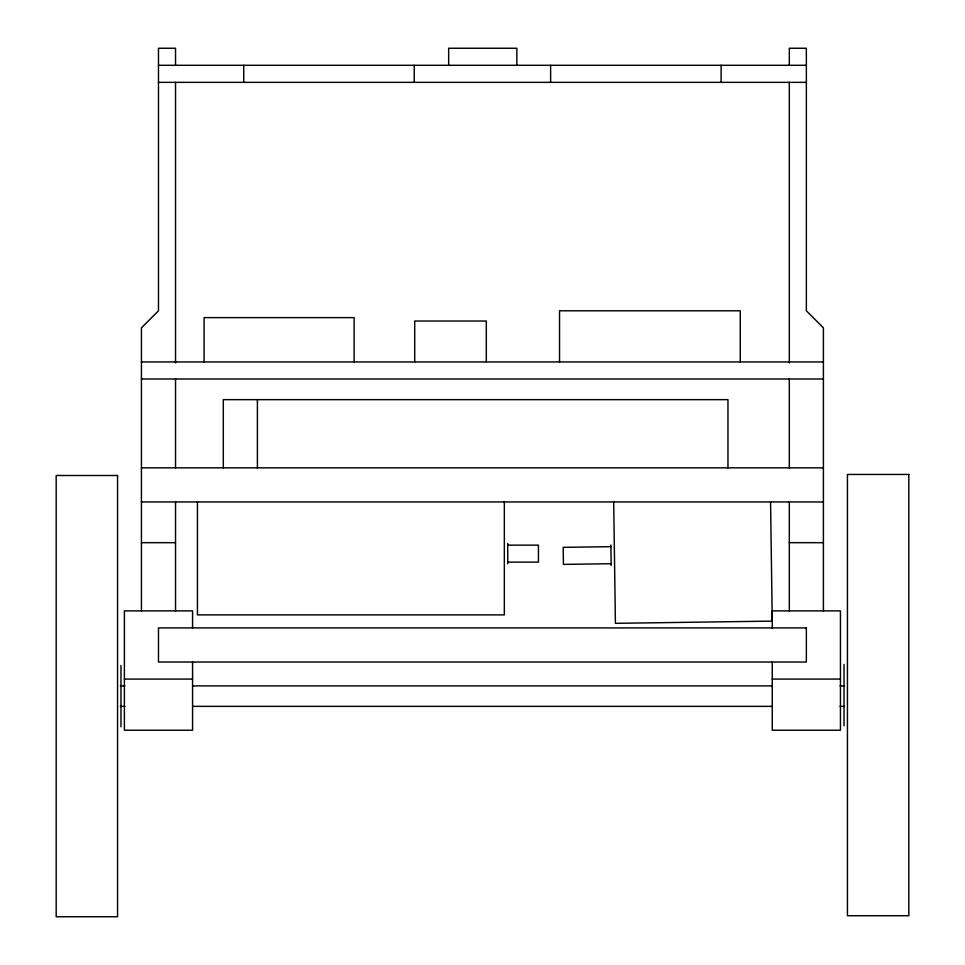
<?xml version="1.0" encoding="UTF-8"?>
<svg xmlns="http://www.w3.org/2000/svg" width="965" height="965" viewBox="0 0 965 965"><rect width="100%" height="100%" fill="white"/><g stroke="black" fill="none" stroke-linecap="round" stroke-linejoin="round"><path stroke-width="1.45" d="M610.917 546.66L563.186 547.348L563.427 564.392L611.159 563.717M158.477 65.294L806.354 65.294M158.477 82.351L806.354 82.351M141.433 361.947L823.41 361.947M141.433 378.992L823.41 378.992M141.433 467.844L823.41 467.844M141.433 501.945L823.41 501.945M141.433 542.68L175.534 542.68M789.31 542.68L823.41 542.68M507.735 545.141L538.434 545.141L538.434 562.137L507.735 562.137M124.389 679.071L192.578 679.071M772.253 679.071L840.455 679.071M120.311 685.898L124.823 685.898M192.578 685.898L772.253 685.898M840.008 685.898L844.532 685.898M120.311 706.356L124.823 706.356M192.578 706.356L772.253 706.356M840.008 706.356L844.532 706.356M770.565 501.993L772.253 621.11L615.417 623.33L613.692 501.51M610.893 544.972L611.183 565.418M844.025 664.39L844.025 725.776M823.41 610.881L823.41 327.847L806.354 310.79L806.354 48.25L789.31 48.25L789.31 65.294M789.31 82.351L789.31 362.852M789.31 378.992L789.31 467.844M789.31 501.945L789.31 610.881M772.253 627.925L772.253 610.881L840.455 610.881L840.455 730.216L772.253 730.216L772.253 662.026M740.251 361.947L740.251 310.79L559.531 310.79L559.531 361.947M727.96 467.844L727.96 399.655L223.301 399.655L223.301 467.844M721.108 65.294L721.108 82.351M550.617 65.294L550.617 82.351M516.866 65.294L516.866 48.25L448.665 48.25L448.665 65.294M507.735 543.416L507.735 563.862M504.333 501.571L504.333 614.886L197.439 614.886L197.439 501.571M486.312 361.947L486.312 321.031L414.709 321.031L414.709 361.947M414.226 65.294L414.226 82.351M354.131 361.947L354.131 317.618L204.097 317.618L204.097 361.947M257.402 399.655L257.402 467.844M243.735 65.294L243.735 82.351M192.578 627.925L192.578 610.881L124.389 610.881L124.389 730.216L192.578 730.216L192.578 662.026M175.534 65.294L175.534 48.25L158.477 48.25L158.477 310.79L141.433 327.847L141.433 610.881M175.534 82.351L175.534 362.852M175.534 378.992L175.534 467.844M175.534 501.945L175.534 610.881M120.975 665.44L120.975 726.814M908.813 474.454L847.439 474.454L847.439 915.713L908.813 915.713L908.813 474.454M117.561 475.492L56.187 475.492L56.187 916.75L117.561 916.75L117.561 475.492M806.354 627.925L158.477 627.925L158.477 662.026L806.354 662.026L806.354 627.925"/></g></svg>
